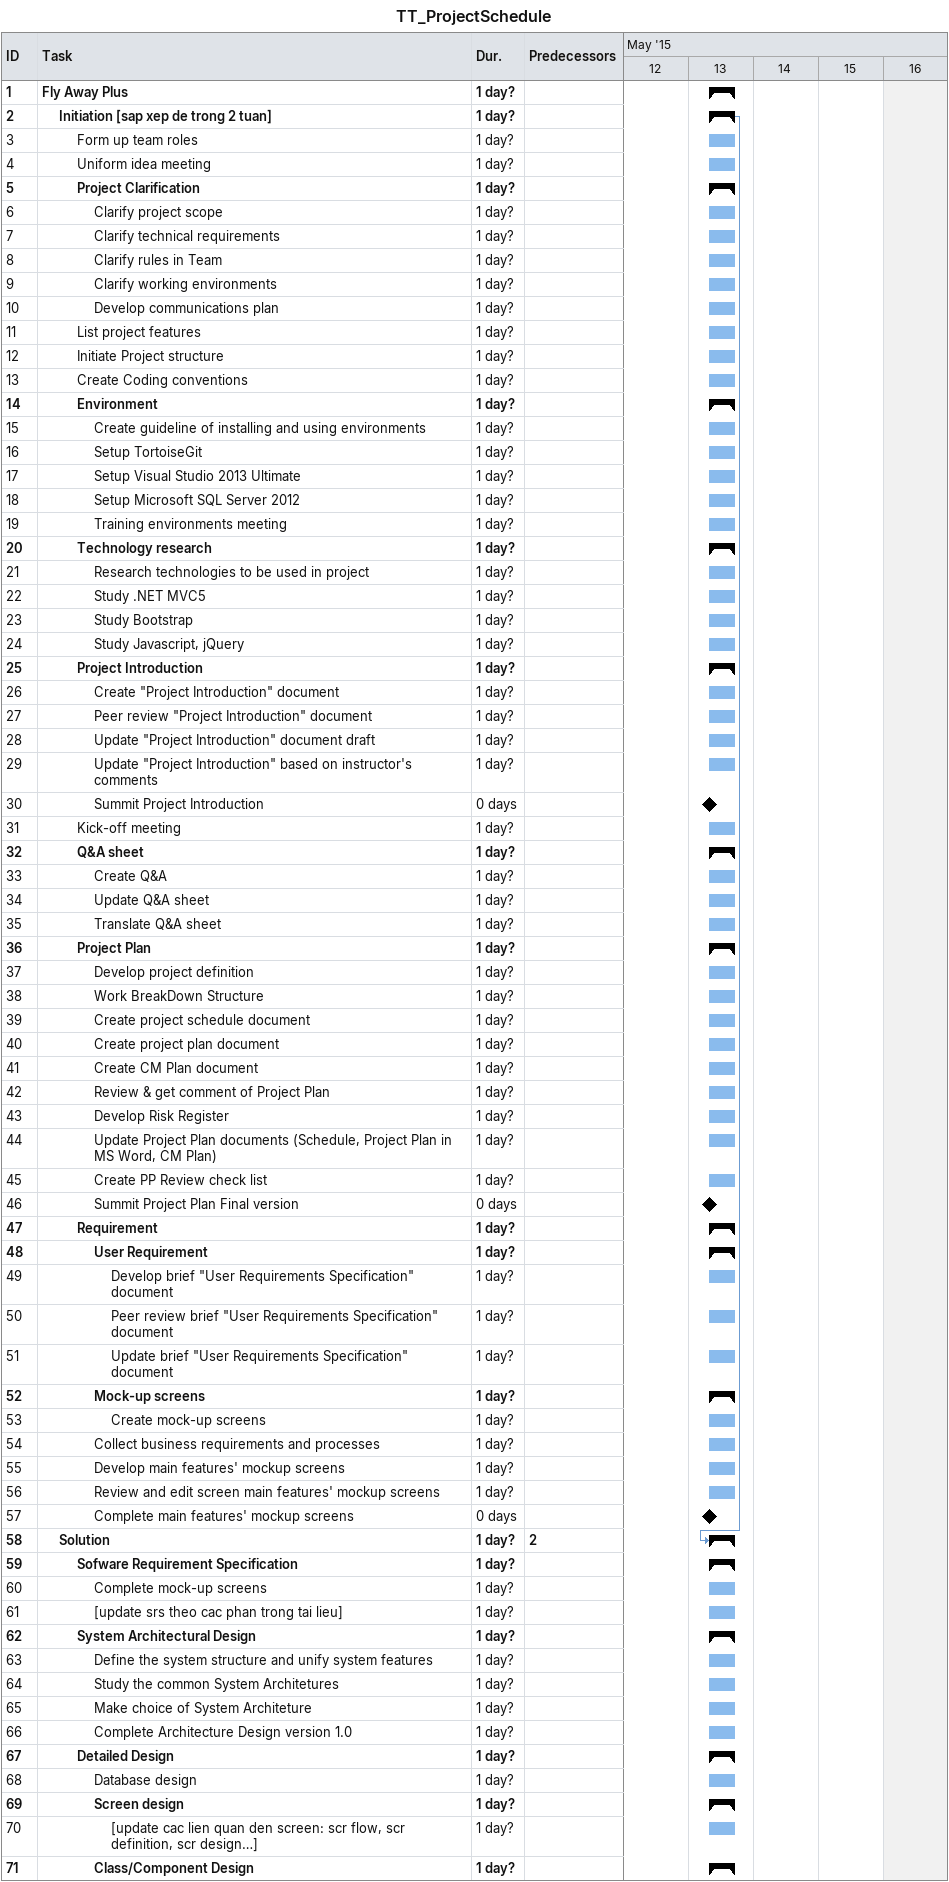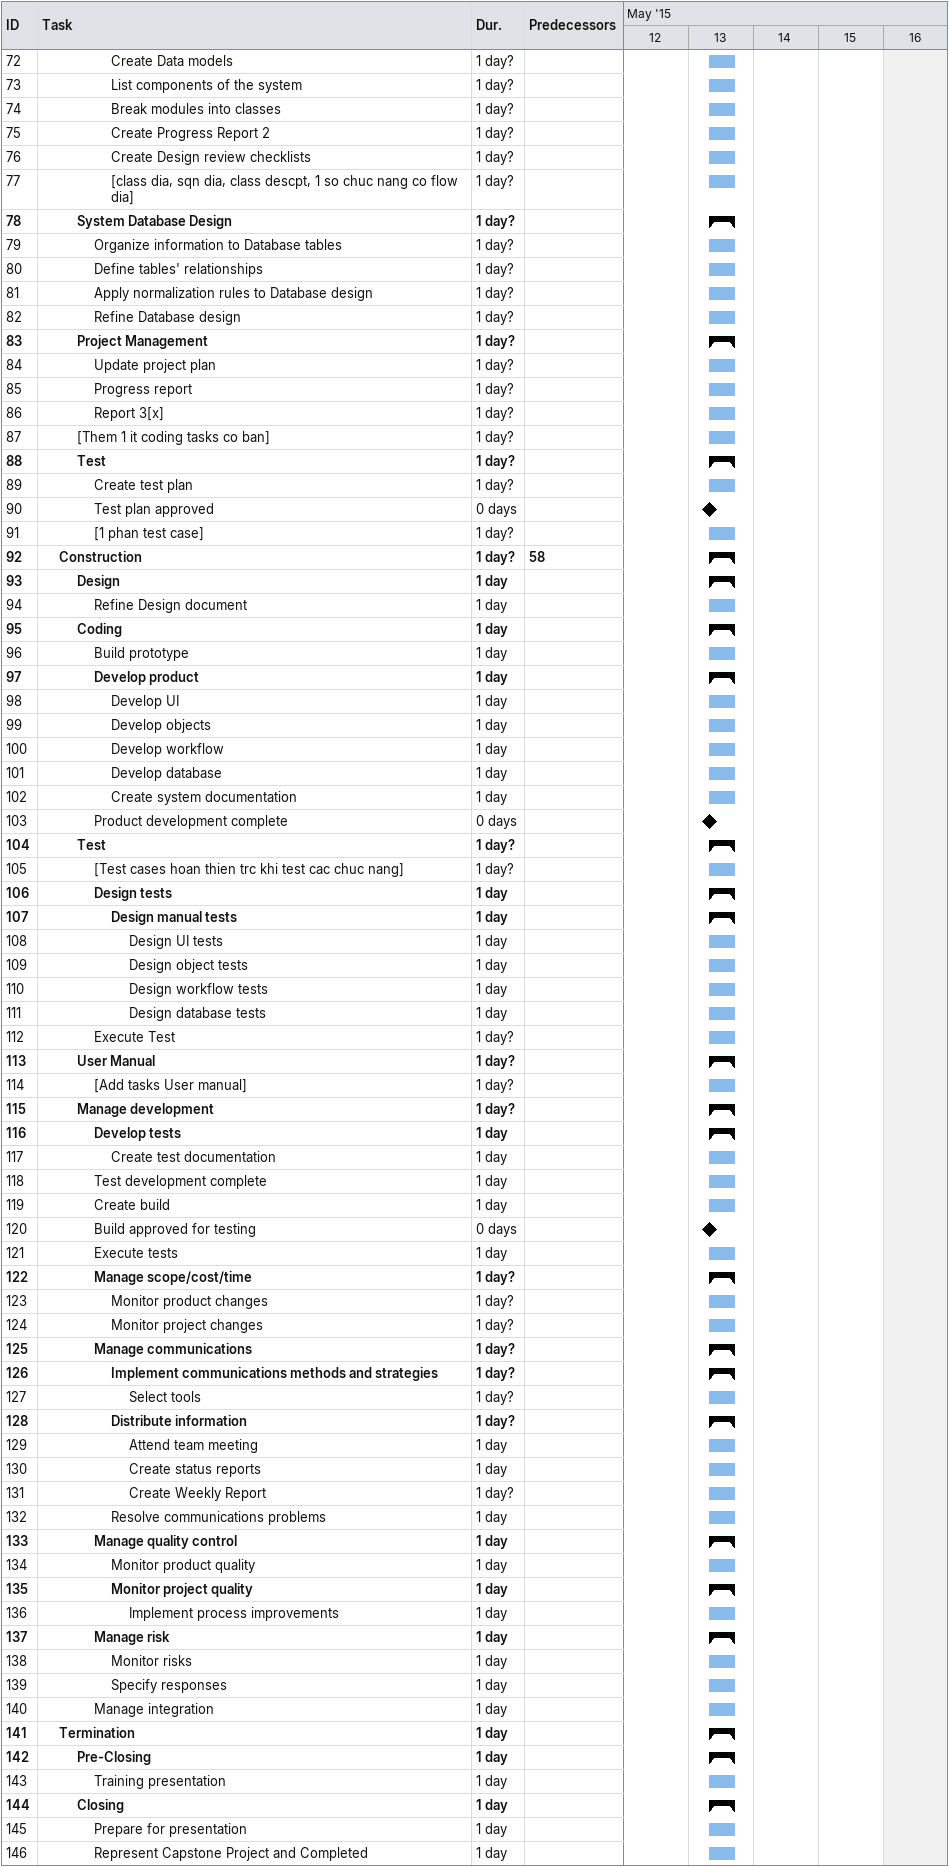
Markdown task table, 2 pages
TT_ProjectSchedule

| ID | Level | Task | Duration | Start | Finish | Predecessors |
|---|---|---|---|---|---|---|
| 1 | 1 | **Fly Away Plus** | 1d? | 2015-05-13 | 2015-05-13 |  |
| 2 | 2 | **Initiation [sap xep de trong 2 tuan]** | 1d? | 2015-05-13 | 2015-05-13 |  |
| 3 | 3 | Form up team roles | 1d? | 2015-05-13 | 2015-05-13 |  |
| 4 | 3 | Uniform idea meeting | 1d? | 2015-05-13 | 2015-05-13 |  |
| 5 | 3 | **Project Clarification** | 1d? | 2015-05-13 | 2015-05-13 |  |
| 6 | 4 | Clarify project scope | 1d? | 2015-05-13 | 2015-05-13 |  |
| 7 | 4 | Clarify technical requirements | 1d? | 2015-05-13 | 2015-05-13 |  |
| 8 | 4 | Clarify rules in Team | 1d? | 2015-05-13 | 2015-05-13 |  |
| 9 | 4 | Clarify working environments | 1d? | 2015-05-13 | 2015-05-13 |  |
| 10 | 4 | Develop communications plan | 1d? | 2015-05-13 | 2015-05-13 |  |
| 11 | 3 | List project features | 1d? | 2015-05-13 | 2015-05-13 |  |
| 12 | 3 | Initiate Project structure | 1d? | 2015-05-13 | 2015-05-13 |  |
| 13 | 3 | Create Coding conventions | 1d? | 2015-05-13 | 2015-05-13 |  |
| 14 | 3 | **Environment** | 1d? | 2015-05-13 | 2015-05-13 |  |
| 15 | 4 | Create guideline of installing and using environments | 1d? | 2015-05-13 | 2015-05-13 |  |
| 16 | 4 | Setup TortoiseGit | 1d? | 2015-05-13 | 2015-05-13 |  |
| 17 | 4 | Setup Visual Studio 2013 Ultimate | 1d? | 2015-05-13 | 2015-05-13 |  |
| 18 | 4 | Setup Microsoft SQL Server 2012 | 1d? | 2015-05-13 | 2015-05-13 |  |
| 19 | 4 | Training environments meeting | 1d? | 2015-05-13 | 2015-05-13 |  |
| 20 | 3 | **Technology research** | 1d? | 2015-05-13 | 2015-05-13 |  |
| 21 | 4 | Research technologies to be used in project | 1d? | 2015-05-13 | 2015-05-13 |  |
| 22 | 4 | Study .NET MVC5 | 1d? | 2015-05-13 | 2015-05-13 |  |
| 23 | 4 | Study Bootstrap | 1d? | 2015-05-13 | 2015-05-13 |  |
| 24 | 4 | Study Javascript, jQuery | 1d? | 2015-05-13 | 2015-05-13 |  |
| 25 | 3 | **Project Introduction** | 1d? | 2015-05-13 | 2015-05-13 |  |
| 26 | 4 | Create "Project Introduction" document | 1d? | 2015-05-13 | 2015-05-13 |  |
| 27 | 4 | Peer review "Project Introduction" document | 1d? | 2015-05-13 | 2015-05-13 |  |
| 28 | 4 | Update "Project Introduction" document draft | 1d? | 2015-05-13 | 2015-05-13 |  |
| 29 | 4 | Update "Project Introduction" based on instructor's comments | 1d? | 2015-05-13 | 2015-05-13 |  |
| 30 | 4 | Summit Project Introduction | 0d | 2015-05-13 | 2015-05-13 |  |
| 31 | 3 | Kick-off meeting | 1d? | 2015-05-13 | 2015-05-13 |  |
| 32 | 3 | **Q&A sheet** | 1d? | 2015-05-13 | 2015-05-13 |  |
| 33 | 4 | Create Q&A | 1d? | 2015-05-13 | 2015-05-13 |  |
| 34 | 4 | Update Q&A sheet | 1d? | 2015-05-13 | 2015-05-13 |  |
| 35 | 4 | Translate Q&A sheet | 1d? | 2015-05-13 | 2015-05-13 |  |
| 36 | 3 | **Project Plan** | 1d? | 2015-05-13 | 2015-05-13 |  |
| 37 | 4 | Develop project definition | 1d? | 2015-05-13 | 2015-05-13 |  |
| 38 | 4 | Work BreakDown Structure | 1d? | 2015-05-13 | 2015-05-13 |  |
| 39 | 4 | Create project schedule document | 1d? | 2015-05-13 | 2015-05-13 |  |
| 40 | 4 | Create project plan document | 1d? | 2015-05-13 | 2015-05-13 |  |
| 41 | 4 | Create CM Plan document | 1d? | 2015-05-13 | 2015-05-13 |  |
| 42 | 4 | Review & get comment of Project Plan | 1d? | 2015-05-13 | 2015-05-13 |  |
| 43 | 4 | Develop Risk Register | 1d? | 2015-05-13 | 2015-05-13 |  |
| 44 | 4 | Update Project Plan documents (Schedule, Project Plan in MS Word, CM Plan) | 1d? | 2015-05-13 | 2015-05-13 |  |
| 45 | 4 | Create PP Review check list | 1d? | 2015-05-13 | 2015-05-13 |  |
| 46 | 4 | Summit Project Plan Final version | 0d | 2015-05-13 | 2015-05-13 |  |
| 47 | 3 | **Requirement** | 1d? | 2015-05-13 | 2015-05-13 |  |
| 48 | 4 | **User Requirement** | 1d? | 2015-05-13 | 2015-05-13 |  |
| 49 | 5 | Develop brief "User Requirements Specification" document | 1d? | 2015-05-13 | 2015-05-13 |  |
| 50 | 5 | Peer review brief "User Requirements Specification" document | 1d? | 2015-05-13 | 2015-05-13 |  |
| 51 | 5 | Update brief "User Requirements Specification" document | 1d? | 2015-05-13 | 2015-05-13 |  |
| 52 | 4 | **Mock-up screens** | 1d? | 2015-05-13 | 2015-05-13 |  |
| 53 | 5 | Create mock-up screens | 1d? | 2015-05-13 | 2015-05-13 |  |
| 54 | 4 | Collect business requirements and processes | 1d? | 2015-05-13 | 2015-05-13 |  |
| 55 | 4 | Develop main features' mockup screens | 1d? | 2015-05-13 | 2015-05-13 |  |
| 56 | 4 | Review and edit screen main features' mockup screens | 1d? | 2015-05-13 | 2015-05-13 |  |
| 57 | 4 | Complete main features' mockup screens | 0d | 2015-05-13 | 2015-05-13 |  |
| 58 | 2 | **Solution** | 1d? | 2015-05-13 | 2015-05-13 | 2 |
| 59 | 3 | **Sofware Requirement Specification** | 1d? | 2015-05-13 | 2015-05-13 |  |
| 60 | 4 | Complete mock-up screens | 1d? | 2015-05-13 | 2015-05-13 |  |
| 61 | 4 | [update srs theo cac phan trong tai lieu] | 1d? | 2015-05-13 | 2015-05-13 |  |
| 62 | 3 | **System Architectural Design** | 1d? | 2015-05-13 | 2015-05-13 |  |
| 63 | 4 | Define the system structure and unify system features | 1d? | 2015-05-13 | 2015-05-13 |  |
| 64 | 4 | Study the common System Architetures | 1d? | 2015-05-13 | 2015-05-13 |  |
| 65 | 4 | Make choice of System Architeture | 1d? | 2015-05-13 | 2015-05-13 |  |
| 66 | 4 | Complete Architecture Design version 1.0 | 1d? | 2015-05-13 | 2015-05-13 |  |
| 67 | 3 | **Detailed Design** | 1d? | 2015-05-13 | 2015-05-13 |  |
| 68 | 4 | Database design | 1d? | 2015-05-13 | 2015-05-13 |  |
| 69 | 4 | **Screen design** | 1d? | 2015-05-13 | 2015-05-13 |  |
| 70 | 5 | [update cac lien quan den screen: scr flow, scr definition, scr design…] | 1d? | 2015-05-13 | 2015-05-13 |  |
| 71 | 4 | **Class/Component Design** | 1d? | 2015-05-13 | 2015-05-13 |  |
| 72 | 5 | Create Data models | 1d? | 2015-05-13 | 2015-05-13 |  |
| 73 | 5 | List components of the system | 1d? | 2015-05-13 | 2015-05-13 |  |
| 74 | 5 | Break modules into classes | 1d? | 2015-05-13 | 2015-05-13 |  |
| 75 | 5 | Create Progress Report 2 | 1d? | 2015-05-13 | 2015-05-13 |  |
| 76 | 5 | Create Design review checklists | 1d? | 2015-05-13 | 2015-05-13 |  |
| 77 | 5 | [class dia, sqn dia, class descpt, 1 so chuc nang co flow dia] | 1d? | 2015-05-13 | 2015-05-13 |  |
| 78 | 3 | **System Database Design** | 1d? | 2015-05-13 | 2015-05-13 |  |
| 79 | 4 | Organize information to Database tables | 1d? | 2015-05-13 | 2015-05-13 |  |
| 80 | 4 | Define tables' relationships | 1d? | 2015-05-13 | 2015-05-13 |  |
| 81 | 4 | Apply normalization rules to Database design | 1d? | 2015-05-13 | 2015-05-13 |  |
| 82 | 4 | Refine Database design | 1d? | 2015-05-13 | 2015-05-13 |  |
| 83 | 3 | **Project Management** | 1d? | 2015-05-13 | 2015-05-13 |  |
| 84 | 4 | Update project plan | 1d? | 2015-05-13 | 2015-05-13 |  |
| 85 | 4 | Progress report | 1d? | 2015-05-13 | 2015-05-13 |  |
| 86 | 4 | Report 3[x] | 1d? | 2015-05-13 | 2015-05-13 |  |
| 87 | 3 | [Them 1 it coding tasks co ban] | 1d? | 2015-05-13 | 2015-05-13 |  |
| 88 | 3 | **Test** | 1d? | 2015-05-13 | 2015-05-13 |  |
| 89 | 4 | Create test plan | 1d? | 2015-05-13 | 2015-05-13 |  |
| 90 | 4 | Test plan approved | 0d | 2015-05-13 | 2015-05-13 |  |
| 91 | 4 | [1 phan test case] | 1d? | 2015-05-13 | 2015-05-13 |  |
| 92 | 2 | **Construction** | 1d? | 2015-05-13 | 2015-05-13 | 58 |
| 93 | 3 | **Design** | 1d | 2015-05-13 | 2015-05-13 |  |
| 94 | 4 | Refine Design document | 1d | 2015-05-13 | 2015-05-13 |  |
| 95 | 3 | **Coding** | 1d | 2015-05-13 | 2015-05-13 |  |
| 96 | 4 | Build prototype | 1d | 2015-05-13 | 2015-05-13 |  |
| 97 | 4 | **Develop product** | 1d | 2015-05-13 | 2015-05-13 |  |
| 98 | 5 | Develop UI | 1d | 2015-05-13 | 2015-05-13 |  |
| 99 | 5 | Develop objects | 1d | 2015-05-13 | 2015-05-13 |  |
| 100 | 5 | Develop workflow | 1d | 2015-05-13 | 2015-05-13 |  |
| 101 | 5 | Develop database | 1d | 2015-05-13 | 2015-05-13 |  |
| 102 | 5 | Create system documentation | 1d | 2015-05-13 | 2015-05-13 |  |
| 103 | 4 | Product development complete | 0d | 2015-05-13 | 2015-05-13 |  |
| 104 | 3 | **Test** | 1d? | 2015-05-13 | 2015-05-13 |  |
| 105 | 4 | [Test cases hoan thien trc khi test cac chuc nang] | 1d? | 2015-05-13 | 2015-05-13 |  |
| 106 | 4 | **Design tests** | 1d | 2015-05-13 | 2015-05-13 |  |
| 107 | 5 | **Design manual tests** | 1d | 2015-05-13 | 2015-05-13 |  |
| 108 | 6 | Design UI tests | 1d | 2015-05-13 | 2015-05-13 |  |
| 109 | 6 | Design object tests | 1d | 2015-05-13 | 2015-05-13 |  |
| 110 | 6 | Design workflow tests | 1d | 2015-05-13 | 2015-05-13 |  |
| 111 | 6 | Design database tests | 1d | 2015-05-13 | 2015-05-13 |  |
| 112 | 4 | Execute Test | 1d? | 2015-05-13 | 2015-05-13 |  |
| 113 | 3 | **User Manual** | 1d? | 2015-05-13 | 2015-05-13 |  |
| 114 | 4 | [Add tasks User manual] | 1d? | 2015-05-13 | 2015-05-13 |  |
| 115 | 3 | **Manage development** | 1d? | 2015-05-13 | 2015-05-13 |  |
| 116 | 4 | **Develop tests** | 1d | 2015-05-13 | 2015-05-13 |  |
| 117 | 5 | Create test documentation | 1d | 2015-05-13 | 2015-05-13 |  |
| 118 | 4 | Test development complete | 1d | 2015-05-13 | 2015-05-13 |  |
| 119 | 4 | Create build | 1d | 2015-05-13 | 2015-05-13 |  |
| 120 | 4 | Build approved for testing | 0d | 2015-05-13 | 2015-05-13 |  |
| 121 | 4 | Execute tests | 1d | 2015-05-13 | 2015-05-13 |  |
| 122 | 4 | **Manage scope/cost/time** | 1d? | 2015-05-13 | 2015-05-13 |  |
| 123 | 5 | Monitor product changes | 1d? | 2015-05-13 | 2015-05-13 |  |
| 124 | 5 | Monitor project changes | 1d? | 2015-05-13 | 2015-05-13 |  |
| 125 | 4 | **Manage communications** | 1d? | 2015-05-13 | 2015-05-13 |  |
| 126 | 5 | **Implement communications methods and strategies** | 1d? | 2015-05-13 | 2015-05-13 |  |
| 127 | 6 | Select tools | 1d? | 2015-05-13 | 2015-05-13 |  |
| 128 | 5 | **Distribute information** | 1d? | 2015-05-13 | 2015-05-13 |  |
| 129 | 6 | Attend team meeting | 1d | 2015-05-13 | 2015-05-13 |  |
| 130 | 6 | Create status reports | 1d | 2015-05-13 | 2015-05-13 |  |
| 131 | 6 | Create Weekly Report | 1d? | 2015-05-13 | 2015-05-13 |  |
| 132 | 5 | Resolve communications problems | 1d | 2015-05-13 | 2015-05-13 |  |
| 133 | 4 | **Manage quality control** | 1d | 2015-05-13 | 2015-05-13 |  |
| 134 | 5 | Monitor product quality | 1d | 2015-05-13 | 2015-05-13 |  |
| 135 | 5 | **Monitor project quality** | 1d | 2015-05-13 | 2015-05-13 |  |
| 136 | 6 | Implement process improvements | 1d | 2015-05-13 | 2015-05-13 |  |
| 137 | 4 | **Manage risk** | 1d | 2015-05-13 | 2015-05-13 |  |
| 138 | 5 | Monitor risks | 1d | 2015-05-13 | 2015-05-13 |  |
| 139 | 5 | Specify responses | 1d | 2015-05-13 | 2015-05-13 |  |
| 140 | 4 | Manage integration | 1d | 2015-05-13 | 2015-05-13 |  |
| 141 | 2 | **Termination** | 1d | 2015-05-13 | 2015-05-13 |  |
| 142 | 3 | **Pre-Closing** | 1d | 2015-05-13 | 2015-05-13 |  |
| 143 | 4 | Training presentation | 1d | 2015-05-13 | 2015-05-13 |  |
| 144 | 3 | **Closing** | 1d | 2015-05-13 | 2015-05-13 |  |
| 145 | 4 | Prepare for presentation | 1d | 2015-05-13 | 2015-05-13 |  |
| 146 | 4 | Represent Capstone Project and Completed | 1d | 2015-05-13 | 2015-05-13 |  |
